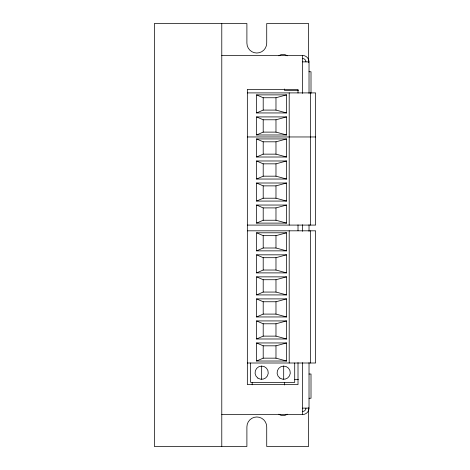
<?xml version="1.0" encoding="UTF-8"?>
<svg xmlns="http://www.w3.org/2000/svg" width="470" height="470" viewBox="0 0 470 470"><rect width="100%" height="100%" fill="white"/><g stroke="black" fill="none" stroke-linecap="round" stroke-linejoin="round"><path stroke-width="0.7" d="M256.591 112.947L263.2 110.086L275.978 110.086L286.553 112.947L286.553 94.881L256.591 94.881L256.591 112.947L286.553 112.947M256.591 134.978L263.2 132.117L275.978 132.117L286.553 134.978L286.553 116.913L256.591 116.913L256.591 134.978L286.553 134.978M256.591 157.009L263.2 154.148L275.978 154.148L286.553 157.009L286.553 138.944L256.591 138.944L256.591 157.009L286.553 157.009M256.591 179.041L263.2 176.179L275.978 176.179L286.553 179.041L286.553 160.975L256.591 160.975L256.591 179.041L286.553 179.041M256.591 201.072L263.2 198.211L275.978 198.211L286.553 201.072L286.553 183.006L256.591 183.006L256.591 201.072L286.553 201.072M256.591 223.103L263.2 220.242L275.978 220.242L286.553 223.103L286.553 205.037L256.591 205.037L256.591 223.103L286.553 223.103M256.591 250.863L263.2 248.001L275.978 248.001L286.553 250.863L286.553 232.797L256.591 232.797L256.591 250.863L286.553 250.863M256.591 272.894L263.2 270.033L275.978 270.033L286.553 272.894L286.553 254.828L256.591 254.828L256.591 272.894L286.553 272.894M256.591 294.925L263.2 292.064L275.978 292.064L286.553 294.925L286.553 276.859L256.591 276.859L256.591 294.925L286.553 294.925M256.591 316.956L263.2 314.095L275.978 314.095L286.553 316.956L286.553 298.891L256.591 298.891L256.591 316.956L286.553 316.956M256.591 338.988L263.2 336.126L275.978 336.126L286.553 338.988L286.553 320.922L256.591 320.922L256.591 338.988L286.553 338.988M256.591 361.019L263.2 358.158L275.978 358.158L286.553 361.019L286.553 342.953L256.591 342.953L256.591 361.019L286.553 361.019M256.591 94.881L263.2 97.748L275.978 97.748L286.553 94.881M256.591 116.913L263.2 119.779L275.978 119.779L286.553 116.913M256.591 138.944L263.2 141.811L275.978 141.811L286.553 138.944M256.591 160.975L263.2 163.842L275.978 163.842L286.553 160.975M256.591 183.006L263.2 185.873L275.978 185.873L286.553 183.006M256.591 205.037L263.2 207.905L275.978 207.905L286.553 205.037M256.591 232.797L263.2 235.664L275.978 235.664L286.553 232.797M256.591 254.828L263.2 257.695L275.978 257.695L286.553 254.828M256.591 276.859L263.2 279.726L275.978 279.726L286.553 276.859M256.591 298.891L263.2 301.758L275.978 301.758L286.553 298.891M256.591 320.922L263.2 323.789L275.978 323.789L286.553 320.922M256.591 342.953L263.2 345.82L275.978 345.82L286.553 342.953M221.781 55.442L302.592 55.442A6.433 6.433 0 0 1 309.025 61.875L309.025 93.424M302.592 61.875L309.025 61.875M309.025 71.751L311.011 71.751L311.011 93.342M298.415 90.475L284.573 90.475L284.573 88.959M247.338 92.901L315.634 92.901L315.634 225.089L247.338 225.089M247.338 136.964L315.634 136.964M247.338 230.817L315.634 230.817L315.634 363.005L247.338 363.005M309.025 374.02L311.011 374.02L311.011 398.249L309.025 398.249M294.772 379.525L298.415 379.525M302.592 408.119L309.025 408.119L309.025 362.64M221.781 414.558L302.592 414.552A6.433 6.433 0 0 0 309.025 408.119M310.347 92.901L310.347 225.089M310.347 230.817L310.347 363.005M309.025 224.731L309.025 231.352M308.584 62.422L308.584 23.5L266.725 23.5L266.725 43.105A9.917 9.917 0 0 1 256.808 53.022A9.917 9.917 0 0 1 246.897 43.105L246.897 23.5L154.366 23.5L154.366 446.5L246.897 446.5L246.897 426.889A9.917 9.917 0 0 1 256.808 416.978A9.917 9.917 0 0 1 266.725 426.889L266.725 446.5L308.584 446.5L308.584 407.766M302.592 55.442L302.592 93.424M302.592 224.731L302.592 231.334M302.592 362.64L302.592 414.552M298.009 93.037L298.009 89.376L247.338 89.376L247.338 384.595L298.009 384.595L298.009 362.617M298.009 224.895L298.009 230.758M294.708 363.005L294.708 382.392L250.645 382.392L250.645 363.005M289.197 92.901L289.197 225.089M289.197 230.817L289.197 363.005M284.573 382.468L284.573 384.989M283.692 366.089L283.692 379.308M275.978 97.748L275.978 110.086M275.978 119.779L275.978 132.117M275.978 141.811L275.978 154.148M275.978 163.842L275.978 176.179M275.978 185.873L275.978 198.211M275.978 207.905L275.978 220.242M275.978 235.664L275.978 248.001M275.978 257.695L275.978 270.033M275.978 279.726L275.978 292.064M275.978 301.758L275.978 314.095M275.978 323.789L275.978 336.126M275.978 345.82L275.978 358.158M263.2 97.748L263.2 110.086M263.2 119.779L263.2 132.117M263.2 141.811L263.2 154.148M263.2 163.842L263.2 176.179M263.2 185.873L263.2 198.211M263.2 207.905L263.2 220.242M263.2 235.664L263.2 248.001M263.2 257.695L263.2 270.033M263.2 279.726L263.2 292.064M263.2 301.758L263.2 314.095M263.2 323.789L263.2 336.126M263.2 345.82L263.2 358.158M261.661 366.089L261.661 379.308M252.184 382.392L252.184 384.807M221.781 23.5L221.781 446.5M305.941 408.119A3.349 3.349 0 0 1 302.592 411.467M302.592 58.533A3.349 3.349 0 0 1 305.941 61.875M278.863 55.824A6.609 6.609 0 0 1 287.193 55.824M287.193 414.176A6.609 6.609 0 0 1 278.863 414.176M257.854 378.097A6.609 6.609 0 0 0 268.241 373.292A6.609 6.609 0 0 0 258.882 366.7A6.609 6.609 0 0 0 257.854 378.097M279.885 378.097A6.609 6.609 0 0 0 290.272 373.292A6.609 6.609 0 0 0 280.913 366.7A6.609 6.609 0 0 0 279.885 378.097"/></g></svg>
